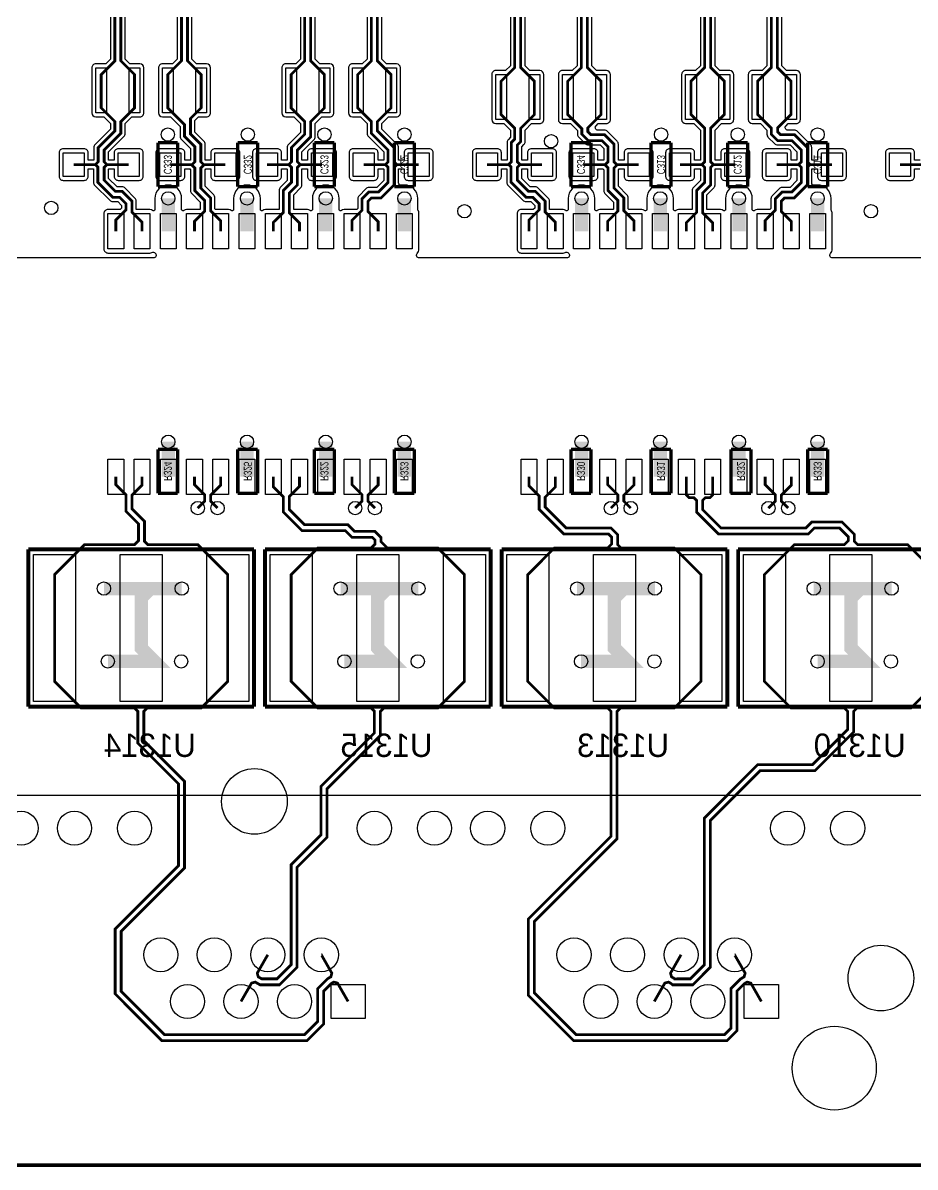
# Model space of a CAD drawing. Extents: x 208 to 378, y -7 to 113.
# Drawn here: x 250.25 to 284.26, y -6.95 to 36.64 of the extents above; entities that cross this region are included whole.
import ezdxf
from ezdxf.enums import TextEntityAlignment as Align

# ---------------------------------------------------------------- set-up
doc = ezdxf.new("R2010")
doc.units = 0
for name, color, linetype in [('BG_OUTLINE', 5, 'CONTINUOUS'), ('BG_SILKSCREEN_BOTTOM', 4, 'CONTINUOUS'), ('ET_TOP', 80, 'CONTINUOUS'), ('PG_SILKSCREEN_BOTTOM', 142, 'CONTINUOUS'), ('PIN_TOP', 141, 'CONTINUOUS'), ('RD_ASSEMBLY_BOTTOM', 212, 'CONTINUOUS'), ('RD_SILKSCREEN_BOTTOM', 33, 'CONTINUOUS'), ('VC_TOP', 43, 'CONTINUOUS')]:
    doc.layers.add(name, color=color, linetype=linetype)

msp = doc.modelspace()

# ---------------------------------------------------------------- linework, layer by layer
at = {"layer": 'BG_OUTLINE', "const_width": 0.127}
msp.add_lwpolyline([(208.150206, -6.882892), (378.144278, -6.882892)], dxfattribs=at)
at = {"layer": 'BG_SILKSCREEN_BOTTOM'}
msp.add_lwpolyline([(219.304616, -6.839966), (219.304616, 7.222236), (306.45989, 7.222236), (306.45989, -6.839966)], close=True, dxfattribs=at)
at = {"layer": 'ET_TOP'}
for points, const_width in [([(253.238, 40.859964), (253.238, 40.259), (253.7587, 39.7383), (253.7587, 35.1917), (253.238, 34.671), (253.238, 34.070036)], 0.10414), ([(254.508, 40.859964), (254.508, 40.259), (253.9873, 39.7383), (253.9873, 35.1917), (254.508, 34.671), (254.508, 34.070036)], 0.10414), ([(255.778, 40.859964), (255.778, 40.259), (256.2987, 39.7383), (256.2987, 35.1917), (255.778, 34.671), (255.778, 34.070036)], 0.10414), ([(257.048, 40.859964), (257.048, 40.259), (256.5273, 39.7383), (256.5273, 35.1917), (257.048, 34.671), (257.048, 34.070036)], 0.10414), ([(260.477, 40.859964), (260.477, 40.259), (260.9977, 39.7383), (260.9977, 35.1917), (260.477, 34.671), (260.477, 34.070036)], 0.10414), ([(261.747, 40.859964), (261.747, 40.259), (261.2263, 39.7383), (261.2263, 35.1917), (261.747, 34.671), (261.747, 34.070036)], 0.10414), ([(263.017, 40.859964), (263.017, 40.259), (263.5377, 39.7383), (263.5377, 35.1917), (263.017, 34.671), (263.017, 34.070036)], 0.10414), ([(264.287, 40.859964), (264.287, 40.259), (263.7663, 39.7383), (263.7663, 35.1917), (264.287, 34.671), (264.287, 34.070036)], 0.10414), ([(268.478, 40.605964), (268.478, 40.005), (268.9987, 39.4843), (268.9987, 34.9377), (268.478, 34.417), (268.478, 33.816036)], 0.10414), ([(269.748, 40.605964), (269.748, 40.005), (269.2273, 39.4843), (269.2273, 34.9377), (269.748, 34.417), (269.748, 33.816036)], 0.10414), ([(271.018, 40.605964), (271.018, 40.005), (271.5387, 39.4843), (271.5387, 34.9377), (271.018, 34.417), (271.018, 33.816036)], 0.10414), ([(272.288, 40.605964), (272.288, 40.005), (271.7673, 39.4843), (271.7673, 34.9377), (272.288, 34.417), (272.288, 33.816036)], 0.10414), ([(275.717, 40.605964), (275.717, 40.005), (276.2377, 39.4843), (276.2377, 34.9377), (275.717, 34.417), (275.717, 33.816036)], 0.10414), ([(276.987, 40.605964), (276.987, 40.005), (276.4663, 39.4843), (276.4663, 34.9377), (276.987, 34.417), (276.987, 33.816036)], 0.10414), ([(278.257, 40.605964), (278.257, 40.005), (278.7777, 39.4843), (278.7777, 34.9377), (278.257, 34.417), (278.257, 33.816036)], 0.10414), ([(279.527, 40.605964), (279.527, 40.005), (279.0063, 39.4843), (279.0063, 34.9377), (279.527, 34.417), (279.527, 33.816036)], 0.10414), ([(253.238, 34.070036), (253.238, 33.401), (253.7587, 32.8803), (253.7587, 32.5247), (253.1237, 31.8897), (253.1237, 31.34614), (253.01956, 31.242)], 0.10414), ([(254.508, 34.070036), (254.508, 33.401), (253.9873, 32.8803), (253.9873, 32.429958), (253.3523, 31.794958), (253.3523, 31.34614), (253.45644, 31.242)], 0.10414), ([(256.6797, 31.242), (256.70256, 31.242), (256.8067, 31.34614), (256.8067, 31.921958), (256.413, 32.315658), (256.413, 32.766), (255.778, 33.401), (255.778, 34.070036)], 0.10414), ([(257.048, 34.070036), (257.048, 33.401), (256.6416, 32.9946), (256.6416, 32.4104), (257.0353, 32.0167), (257.0353, 31.34614), (257.13944, 31.242)], 0.10414), ([(260.38556, 31.242), (260.4897, 31.34614), (260.4897, 31.8897), (260.9977, 32.3977), (260.9977, 32.8803), (260.477, 33.401), (260.477, 34.070036)], 0.10414), ([(260.82244, 31.242), (260.7183, 31.34614), (260.7183, 31.794958), (261.2263, 32.302958), (261.2263, 32.8803), (261.747, 33.401), (261.747, 34.070036)], 0.10414), ([(263.017, 34.070036), (263.017, 33.401), (263.5377, 32.8803), (263.5377, 32.429958), (264.1727, 31.794958), (264.1727, 31.34614), (264.06856, 31.242)], 0.10414), ([(264.50544, 31.242), (264.4013, 31.34614), (264.4013, 31.8897), (263.7663, 32.5247), (263.7663, 32.8803), (264.287, 33.401), (264.287, 34.070036)], 0.10414), ([(268.478, 33.816036), (268.478, 33.147), (268.9987, 32.6263), (268.9987, 32.213042), (268.8717, 32.086042), (268.8717, 31.34614), (268.76756, 31.242)], 0.10414), ([(269.748, 33.816036), (269.748, 33.147), (269.2273, 32.6263), (269.2273, 32.1183), (269.1003, 31.9913), (269.1003, 31.34614), (269.20444, 31.242)], 0.10414), ([(271.018, 33.816036), (271.018, 33.147), (271.55521, 32.60979), (271.55521, 32.400748), (271.799558, 32.1564), (272.320258, 32.1564), (272.5547, 31.921958), (272.5547, 31.34614), (272.45056, 31.242), (272.4277, 31.242)], 0.10414), ([(272.288, 33.816036), (272.288, 33.147), (271.78381, 32.64281), (271.78381, 32.49549), (271.8943, 32.385), (272.415, 32.385), (272.7833, 32.0167), (272.7833, 31.34614), (272.88744, 31.242)], 0.10414), ([(275.717, 33.816036), (275.717, 33.147), (276.2377, 32.6263), (276.2377, 31.34614), (276.13356, 31.242)], 0.10414), ([(276.987, 33.816036), (276.987, 33.147), (276.4663, 32.6263), (276.4663, 31.34614), (276.57044, 31.242)], 0.10414), ([(278.257, 33.816036), (278.257, 33.147), (278.7777, 32.6263), (278.7777, 32.394398), (279.015698, 32.1564), (279.559258, 32.1564), (279.9207, 31.794958), (279.9207, 31.34614), (279.81656, 31.242)], 0.10414), ([(279.527, 33.816036), (279.527, 33.147), (279.01646, 32.63646), (279.01646, 32.48914), (279.1206, 32.385), (279.654, 32.385), (280.1493, 31.8897), (280.1493, 31.34614), (280.25344, 31.242)], 0.10414), ([(253.01956, 31.242), (252.187964, 31.242)], 0.10414), ([(253.01956, 31.242), (253.111, 31.15056), (253.111, 30.566868), (253.680468, 29.9974), (253.937516, 29.9974), (254.180594, 29.754068), (254.180594, 29.517594), (253.795022, 29.132022), (253.795022, 28.702)], 0.10414), ([(253.45644, 31.242), (253.3523, 31.13786), (253.3523, 30.64891), (253.77521, 30.226), (254.032258, 30.226), (254.409194, 29.84881), (254.409194, 29.435806), (254.79502, 29.04998), (254.79502, 28.702)], 0.10414), ([(254.288036, 31.242), (253.45644, 31.242)], 0.10414), ([(255.870964, 31.242), (256.6797, 31.242)], 0.10414), ([(256.6797, 31.242), (256.8067, 31.115), (256.8067, 30.2514), (257.180588, 29.877258), (257.180588, 29.469588), (256.795016, 29.084016), (256.795016, 28.702)], 0.10414), ([(257.795014, 28.702), (257.795014, 29.097986), (257.409188, 29.483812), (257.409188, 29.972), (257.0353, 30.345888), (257.0353, 31.115), (257.13944, 31.21914), (257.13944, 31.242)], 0.10414), ([(257.13944, 31.242), (257.971036, 31.242)], 0.10414), ([(259.553964, 31.242), (260.38556, 31.242)], 0.10414), ([(259.79501, 28.702), (259.79501, 29.03601), (260.180836, 29.421582), (260.180836, 30.252924), (260.4897, 30.562042), (260.4897, 31.13786), (260.38556, 31.242)], 0.10414), ([(260.795008, 28.702), (260.795008, 29.018992), (260.409436, 29.404818), (260.409436, 30.158436), (260.7183, 30.4673), (260.7183, 31.13786), (260.82244, 31.242)], 0.10414), ([(260.82244, 31.242), (261.654036, 31.242)], 0.10414), ([(264.06856, 31.242), (264.1727, 31.13786), (264.1727, 30.562042), (263.811258, 30.2006), (263.441688, 30.2006), (263.180576, 29.939742), (263.180576, 29.50083), (262.795004, 29.115004), (262.795004, 28.702)], 0.10414), ([(263.236964, 31.242), (264.06856, 31.242)], 0.10414), ([(263.795002, 28.702), (263.795002, 29.066998), (263.409176, 29.45257), (263.409176, 29.845), (263.536176, 29.972), (263.906, 29.972), (264.4013, 30.4673), (264.4013, 31.13786), (264.50544, 31.242)], 0.10414), ([(265.337036, 31.242), (264.50544, 31.242)], 0.10414), ([(268.76756, 31.242), (267.935964, 31.242)], 0.10414), ([(268.76756, 31.242), (268.859, 31.15056), (268.859, 30.566868), (269.428468, 29.9974), (269.685516, 29.9974), (269.928594, 29.754068), (269.928594, 29.517594), (269.543022, 29.132022), (269.543022, 28.702)], 0.10414), ([(269.20444, 31.242), (269.1003, 31.13786), (269.1003, 30.64891), (269.52321, 30.226), (269.780258, 30.226), (270.157194, 29.84881), (270.157194, 29.435806), (270.54302, 29.04998), (270.54302, 28.702)], 0.10414), ([(270.036036, 31.242), (269.20444, 31.242)], 0.10414), ([(271.618964, 31.242), (272.4277, 31.242)], 0.10414), ([(272.4277, 31.242), (272.5547, 31.115), (272.5547, 30.2514), (272.928588, 29.877258), (272.928588, 29.469588), (272.543016, 29.084016), (272.543016, 28.702)], 0.10414), ([(273.543014, 28.702), (273.543014, 29.097986), (273.157188, 29.483812), (273.157188, 29.972), (272.7833, 30.345888), (272.7833, 31.115), (272.88744, 31.21914), (272.88744, 31.242)], 0.10414), ([(272.88744, 31.242), (273.719036, 31.242)], 0.10414), ([(275.301964, 31.242), (276.13356, 31.242)], 0.10414), ([(275.54301, 28.702), (275.54301, 29.03601), (275.928836, 29.421582), (275.928836, 30.252924), (276.2377, 30.562042), (276.2377, 31.13786), (276.13356, 31.242)], 0.10414), ([(276.543008, 28.702), (276.543008, 29.018992), (276.157436, 29.404818), (276.157436, 30.158436), (276.4663, 30.4673), (276.4663, 31.13786), (276.57044, 31.242)], 0.10414), ([(276.57044, 31.242), (277.402036, 31.242)], 0.10414), ([(279.81656, 31.242), (279.9207, 31.13786), (279.9207, 30.562042), (279.559258, 30.2006), (279.189688, 30.2006), (278.928576, 29.939742), (278.928576, 29.50083), (278.543004, 29.115004), (278.543004, 28.702)], 0.10414), ([(278.984964, 31.242), (279.81656, 31.242)], 0.10414), ([(279.543002, 28.702), (279.543002, 29.066998), (279.157176, 29.45257), (279.157176, 29.845), (279.284176, 29.972), (279.654, 29.972), (280.1493, 30.4673), (280.1493, 31.13786), (280.25344, 31.242)], 0.10414), ([(281.085036, 31.242), (280.25344, 31.242)], 0.10414), ([(284.51556, 31.242), (283.683964, 31.242)], 0.10414), ([(255.795018, 28.702), (255.795018, 29.954982)], 0.508), ([(258.795012, 28.702), (258.795012, 29.954982)], 0.508), ([(261.795006, 28.702), (261.795006, 29.954982)], 0.508), ([(264.795, 28.702), (264.795, 29.954982)], 0.508), ([(271.543018, 28.702), (271.543018, 29.954982)], 0.508), ([(274.543012, 28.702), (274.543012, 29.954982)], 0.508), ([(277.543006, 28.702), (277.543006, 29.954982)], 0.508), ([(280.543, 28.702), (280.543, 29.954982)], 0.508), ([(255.795018, 19.352006), (255.795018, 20.683982)], 0.508), ([(258.795012, 19.352006), (258.795012, 20.683982)], 0.508), ([(261.795006, 19.352006), (261.795006, 20.683982)], 0.508), ([(264.795, 19.352006), (264.795, 20.683982)], 0.508), ([(271.543018, 19.352006), (271.543018, 20.683982)], 0.508), ([(274.543012, 19.352006), (274.543012, 20.683982)], 0.508), ([(277.543006, 19.352006), (277.543006, 20.683982)], 0.508), ([(280.543, 19.352006), (280.543, 20.683982)], 0.508), ([(253.795022, 19.352006), (253.795022, 19.048984), (254.180594, 18.663412), (254.180594, 18.038064), (254.6604, 17.558258), (254.6604, 16.9164), (254.508, 16.764), (252.603, 16.764), (251.462032, 15.623032), (251.462032, 13.589)], 0.10414), ([(254.79502, 19.352006), (254.79502, 19.035014), (254.409194, 18.649188), (254.409194, 18.132806), (254.889, 17.653), (254.889, 16.891), (255.016, 16.764), (256.921, 16.764), (258.061968, 15.623032), (258.061968, 13.589)], 0.10414), ([(256.917698, 18.157698), (257.180588, 18.420588), (257.180588, 18.663412), (256.795016, 19.048984), (256.795016, 19.352006)], 0.10414), ([(257.672078, 18.157698), (257.409188, 18.420588), (257.409188, 18.649188), (257.795014, 19.035014), (257.795014, 19.352006)], 0.10414), ([(260.479032, 13.589), (260.479032, 15.623032), (261.493, 16.637), (263.525, 16.637), (263.6774, 16.7894), (263.6774, 16.93926), (263.57326, 17.0434), (262.795258, 17.0434), (262.541258, 17.2974), (260.890258, 17.2974), (260.180836, 18.007076), (260.180836, 18.584164), (259.79501, 18.96999), (259.79501, 19.352006)], 0.10414), ([(267.078968, 13.589), (267.078968, 15.623032), (266.065, 16.637), (264.143998, 16.637), (263.906, 16.874998), (263.906, 17.034002), (263.668002, 17.272), (262.89, 17.272), (262.636, 17.526), (260.985, 17.526), (260.409436, 18.101564), (260.409436, 18.601436), (260.795008, 18.987008), (260.795008, 19.352006)], 0.10414), ([(262.91794, 18.157698), (263.180576, 18.420588), (263.180576, 18.663412), (262.795004, 19.048984), (262.795004, 19.352006)], 0.10414), ([(263.67232, 18.157698), (263.409176, 18.420588), (263.409176, 18.649188), (263.795002, 19.035014), (263.795002, 19.352006)], 0.10414), ([(269.496032, 13.589), (269.496032, 15.623032), (270.51, 16.637), (272.542, 16.637), (272.6944, 16.7894), (272.6944, 17.050258), (272.574258, 17.1704), (270.8656, 17.1704), (269.928594, 18.107406), (269.928594, 18.615406), (269.543022, 19.000978), (269.543022, 19.352006)], 0.10414), ([(276.095968, 13.589), (276.095968, 15.623032), (275.082, 16.637), (273.05, 16.637), (272.923, 16.764), (272.923, 17.145), (272.669, 17.399), (270.960342, 17.399), (270.157194, 18.201894), (270.157194, 18.570194), (270.54302, 18.95602), (270.54302, 19.352006)], 0.10414), ([(272.665698, 18.157698), (272.928588, 18.420588), (272.928588, 18.663412), (272.543016, 19.048984), (272.543016, 19.352006)], 0.10414), ([(273.420078, 18.157698), (273.157188, 18.420588), (273.157188, 18.649188), (273.543014, 19.035014), (273.543014, 19.352006)], 0.10414), ([(275.54301, 19.352006), (275.54301, 18.655284), (275.64715, 18.551144), (275.824696, 18.551144), (275.928836, 18.447004), (275.928836, 18.007076), (276.765258, 17.1704), (280.1874, 17.1704), (280.416, 17.399), (281.37612, 17.399), (281.7114, 17.06372), (281.7114, 16.9164), (281.559, 16.764), (279.654, 16.764), (278.513032, 15.623032), (278.513032, 13.589)], 0.10414), ([(276.543008, 19.352006), (276.543008, 18.655284), (276.438868, 18.551144), (276.261576, 18.551144), (276.157436, 18.447004), (276.157436, 18.101564), (276.86, 17.399), (280.092658, 17.399), (280.321258, 17.6276), (281.470862, 17.6276), (281.94, 17.158462), (281.94, 16.891), (282.067, 16.764), (283.972, 16.764), (285.112968, 15.623032), (285.112968, 13.589)], 0.10414), ([(278.66594, 18.157698), (278.928576, 18.420588), (278.928576, 18.663412), (278.543004, 19.048984), (278.543004, 19.352006)], 0.10414), ([(279.42032, 18.157698), (279.157176, 18.420588), (279.157176, 18.649188), (279.543002, 19.035014), (279.543002, 19.352006)], 0.10414), ([(255.121156, 15.091156), (253.343156, 15.091156)], 0.508), ([(255.121156, 15.091156), (254.762, 14.732), (254.762, 13.589)], 0.508), ([(256.307844, 15.091156), (255.121156, 15.091156)], 0.508), ([(264.138156, 15.091156), (262.360156, 15.091156)], 0.508), ([(264.138156, 15.091156), (263.779, 14.732), (263.779, 13.589)], 0.508), ([(265.324844, 15.091156), (264.138156, 15.091156)], 0.508), ([(273.155156, 15.091156), (271.377156, 15.091156)], 0.508), ([(273.155156, 15.091156), (272.796, 14.732), (272.796, 13.589)], 0.508), ([(274.341844, 15.091156), (273.155156, 15.091156)], 0.508), ([(282.172156, 15.091156), (280.394156, 15.091156)], 0.508), ([(282.172156, 15.091156), (281.813, 14.732), (281.813, 13.589)], 0.508), ([(283.358844, 15.091156), (282.172156, 15.091156)], 0.508), ([(262.646922, -0.637286), (262.245602, 0.063246), (262.103362, 0.101854), (262.002016, 0.043688), (261.7216, -0.236728), (261.7216, -1.491742), (261.079742, -2.1336), (255.556258, -2.1336), (253.7714, -0.348742), (253.7714, 2.126742), (256.1844, 4.539742), (256.1844, 7.652258), (254.635, 9.201658), (254.635, 10.414), (254.508, 10.541), (252.476, 10.541), (251.462032, 11.554968), (251.462032, 13.589)], 0.10414), ([(254.762, 13.589), (254.762, 12.827), (255.27, 12.319), (253.492, 12.319)], 0.508), ([(261.626858, 1.142746), (261.627112, 1.142746), (262.028432, 0.442214), (261.989824, 0.300228), (261.862062, 0.227076), (261.493, -0.141986), (261.493, -1.397), (260.985, -1.905), (255.651, -1.905), (254, -0.254), (254, 2.032), (256.413, 4.445), (256.413, 7.747), (254.8636, 9.2964), (254.8636, 10.414), (254.9906, 10.541), (257.048, 10.541), (258.061968, 11.554968), (258.061968, 13.589)], 0.10414), ([(258.56692, -0.637286), (258.968494, 0.063246), (259.11048, 0.101854), (259.291074, -0.001778), (260.036564, -0.001778), (260.7056, 0.667258), (260.7056, 4.477258), (261.8486, 5.620258), (261.8486, 7.4676), (263.8806, 9.4996), (263.8806, 10.414), (264.0076, 10.541), (266.065, 10.541), (267.078968, 11.554968), (267.078968, 13.589)], 0.10414), ([(259.586984, 1.142746), (259.185664, 0.442214), (259.224272, 0.300228), (259.352034, 0.226822), (259.941822, 0.226822), (260.477, 0.762), (260.477, 4.572), (261.62, 5.715), (261.62, 7.562342), (263.652, 9.594342), (263.652, 10.414), (263.525, 10.541), (261.493, 10.541), (260.479032, 11.554968), (260.479032, 13.589)], 0.10414), ([(263.779, 13.589), (263.779, 12.827), (264.287, 12.319), (262.509, 12.319)], 0.508), ([(278.396954, -0.637286), (277.995634, 0.063246), (277.853394, 0.101854), (277.752048, 0.043688), (277.4696, -0.23876), (277.4696, -1.745742), (277.081742, -2.1336), (271.2466, -2.1336), (269.5194, -0.4064), (269.5194, 2.507742), (272.669, 5.657342), (272.669, 10.414), (272.542, 10.541), (270.51, 10.541), (269.496032, 11.554968), (269.496032, 13.589)], 0.10414), ([(277.37689, 1.142746), (277.377144, 1.142746), (277.778464, 0.442214), (277.739856, 0.300228), (277.612094, 0.226822), (277.241, -0.144018), (277.241, -1.651), (276.987, -1.905), (271.341342, -1.905), (269.748, -0.311658), (269.748, 2.413), (272.8976, 5.5626), (272.8976, 10.414), (273.0246, 10.541), (275.082, 10.541), (276.095968, 11.554968), (276.095968, 13.589)], 0.10414), ([(272.796, 13.589), (272.796, 12.827), (273.304, 12.319), (271.526, 12.319)], 0.508), ([(285.112968, 13.589), (285.112968, 11.554968), (284.099, 10.541), (282.0416, 10.541), (281.9146, 10.414), (281.9146, 9.6266), (280.4414, 8.1534), (278.351742, 8.1534), (276.4536, 6.255258), (276.4536, 0.667258), (275.784564, -0.001778), (275.007324, -0.001778), (274.961858, 0.043688), (274.860512, 0.101854), (274.718526, 0.063246), (274.316952, -0.637286)], 0.10414), ([(278.513032, 13.589), (278.513032, 11.554968), (279.527, 10.541), (281.559, 10.541), (281.686, 10.414), (281.686, 9.721342), (280.346658, 8.382), (278.257, 8.382), (276.225, 6.35), (276.225, 0.762), (275.689822, 0.226822), (275.102066, 0.226822), (275.102066, 0.227076), (274.974304, 0.300228), (274.935696, 0.442214), (275.337016, 1.142746)], 0.10414), ([(281.813, 13.589), (281.813, 12.827), (282.321, 12.319), (280.543, 12.319)], 0.508)]:
    msp.add_lwpolyline(points, dxfattribs=dict(at, const_width=const_width))
for points in [[(253.593092, 39.66972), (253.593092, 35.26028), (253.41072, 35.077908), (253.033022, 35.077908, 0.414701), (252.880368, 34.925), (252.880368, 33.215072, 0.413727), (253.033022, 33.062164), (253.342648, 33.062164), (253.593092, 32.81172), (253.593092, 32.59328), (253.006606, 32.006794, 0.198958), (252.958092, 31.8897), (252.958092, 31.41472), (252.95098, 31.407608), (252.740668, 31.407608), (252.740668, 31.692088, 0.414214), (252.588014, 31.844742), (251.787914, 31.844742, 0.414214), (251.63526, 31.692088), (251.63526, 30.791912, 0.414214), (251.787914, 30.639258), (252.588014, 30.639258, 0.414214), (252.740668, 30.791912), (252.740668, 31.076392), (252.945392, 31.076392), (252.945392, 30.566868, 0.198958), (252.993906, 30.449774), (253.563374, 29.880306, 0.198958), (253.680468, 29.831792), (253.868936, 29.831792), (254.01524, 29.685488), (254.01524, 29.586174), (253.958852, 29.53004), (253.495048, 29.53004, 0.414214), (253.34214, 29.377132), (253.34214, 28.026868, 0.414214), (253.495048, 27.87396), (255.094994, 27.87396, 0.126331), (255.168654, 27.89301, -0.363758), (255.29667, 27.86761, 0.015219), (255.30683, 27.855926, -0.650901), (255.231646, 27.686), (249.610372, 27.686, -0.650901)], [(256.133092, 39.66972), (256.133092, 35.26028), (255.95072, 35.077908), (255.573022, 35.077908, 0.414701), (255.420368, 34.925), (255.420368, 33.215072, 0.413727), (255.573022, 33.062164), (255.882648, 33.062164), (256.247392, 32.69742), (256.247392, 32.315658, 0.198958), (256.295906, 32.198564), (256.641092, 31.853378), (256.641092, 31.41472), (256.63398, 31.407608), (256.423668, 31.407608), (256.423668, 31.692088, 0.414214), (256.271014, 31.844742), (255.470914, 31.844742, 0.414214), (255.31826, 31.692088), (255.31826, 30.791912, 0.414214), (255.470914, 30.639258), (256.271014, 30.639258, 0.414214), (256.423668, 30.791912), (256.423668, 31.076392), (256.61112, 31.076392), (256.641092, 31.04642), (256.641092, 30.2514, 0.198958), (256.689606, 30.134306), (257.01498, 29.808678), (257.01498, 29.538168), (257.006852, 29.53004), (256.495042, 29.53004, 0.183829), (256.393442, 29.491178, -0.477068), (256.315464, 29.503878, 0.008391), (256.311146, 29.511244), (256.303272, 29.52369), (256.303272, 29.954982, 1), (255.286764, 29.954982), (255.286764, 29.52369), (255.27889, 29.511244, 0.008391), (255.274572, 29.503878, -0.477068), (255.196594, 29.491178, 0.183829), (255.094994, 29.53004), (254.574548, 29.53004), (254.574548, 29.84881, 0.198913), (254.526288, 29.965904), (254.149352, 30.343094, 0.198958), (254.032258, 30.391608), (253.84379, 30.391608), (253.517908, 30.71749), (253.517908, 31.06928), (253.52502, 31.076392), (253.735332, 31.076392), (253.735332, 30.791912, 0.414214), (253.887986, 30.639258), (254.688086, 30.639258, 0.414214), (254.84074, 30.791912), (254.84074, 31.692088, 0.414214), (254.688086, 31.844742), (253.887986, 31.844742, 0.414214), (253.735332, 31.692088), (253.735332, 31.407608), (253.52502, 31.407608), (253.517908, 31.41472), (253.517908, 31.726378), (254.104394, 32.312864, 0.198958), (254.152908, 32.429958), (254.152908, 32.81172), (254.403352, 33.062164), (254.712978, 33.062164, 0.414701), (254.865632, 33.215072), (254.865632, 34.925, 0.413727), (254.712978, 35.077908), (254.33528, 35.077908), (254.152908, 35.26028), (254.152908, 39.66972)], [(260.832092, 39.66972), (260.832092, 35.26028), (260.64972, 35.077908), (260.272022, 35.077908, 0.414701), (260.119368, 34.925), (260.119368, 33.215072, 0.413727), (260.272022, 33.062164), (260.581648, 33.062164), (260.832092, 32.81172), (260.832092, 32.46628), (260.372606, 32.006794, 0.198958), (260.324092, 31.8897), (260.324092, 31.41472), (260.31698, 31.407608), (260.106668, 31.407608), (260.106668, 31.692088, 0.414214), (259.954014, 31.844742), (259.153914, 31.844742, 0.414214), (259.00126, 31.692088), (259.00126, 30.791912, 0.414214), (259.153914, 30.639258), (259.954014, 30.639258, 0.414214), (260.106668, 30.791912), (260.106668, 31.076392), (260.31698, 31.076392), (260.324092, 31.06928), (260.324092, 30.630622), (260.063742, 30.369764, 0.198631), (260.015228, 30.252924), (260.015228, 29.53004), (259.495036, 29.53004, 0.183829), (259.393436, 29.491178, -0.477068), (259.315458, 29.503878, 0.008391), (259.31114, 29.511244), (259.30352, 29.52369), (259.30352, 29.954982, 1), (258.286504, 29.954982), (258.286504, 29.52369), (258.278884, 29.511244, 0.008391), (258.274566, 29.503878, -0.477068), (258.196588, 29.491178, 0.183829), (258.094988, 29.53004), (257.597148, 29.53004), (257.574796, 29.552392), (257.574796, 29.972, 0.198958), (257.526282, 30.089094), (257.200908, 30.414468), (257.200908, 31.04642), (257.23088, 31.076392), (257.418332, 31.076392), (257.418332, 30.791912, 0.414214), (257.570986, 30.639258), (258.371086, 30.639258, 0.414214), (258.52374, 30.791912), (258.52374, 31.692088, 0.414214), (258.371086, 31.844742), (257.570986, 31.844742, 0.414214), (257.418332, 31.692088), (257.418332, 31.407608), (257.20802, 31.407608), (257.200908, 31.41472), (257.200908, 32.0167, 0.198958), (257.152394, 32.133794), (256.807208, 32.47898), (256.807208, 32.92602), (256.943352, 33.062164), (257.252978, 33.062164, 0.414701), (257.405632, 33.215072), (257.405632, 34.925, 0.413727), (257.252978, 35.077908), (256.87528, 35.077908), (256.692908, 35.26028), (256.692908, 39.66972)], [(263.372092, 39.66972), (263.372092, 35.26028), (263.18972, 35.077908), (262.812022, 35.077908, 0.414701), (262.659368, 34.925), (262.659368, 33.215072, 0.413727), (262.812022, 33.062164), (263.121648, 33.062164), (263.372092, 32.81172), (263.372092, 32.429958, 0.198958), (263.420606, 32.312864), (264.007092, 31.726378), (264.007092, 31.41472), (263.99998, 31.407608), (263.789668, 31.407608), (263.789668, 31.692088, 0.414214), (263.637014, 31.844742), (262.836914, 31.844742, 0.414214), (262.68426, 31.692088), (262.68426, 30.791912, 0.414214), (262.836914, 30.639258), (263.637014, 30.639258, 0.414214), (263.789668, 30.791912), (263.789668, 31.076392), (263.99998, 31.076392), (264.007092, 31.06928), (264.007092, 30.630622), (263.742678, 30.366208), (263.441688, 30.366208, 0.198631), (263.324848, 30.317694), (263.063736, 30.056836, 0.199195), (263.014968, 29.939742), (263.014968, 29.56941), (262.975598, 29.53004), (262.49503, 29.53004, 0.183829), (262.39343, 29.491178, -0.477068), (262.315452, 29.503878, 0.008391), (262.311134, 29.511244), (262.30326, 29.52369), (262.30326, 29.954982, 1), (261.286752, 29.954982), (261.286752, 29.52369), (261.278878, 29.511244, 0.008391), (261.27456, 29.503878, -0.477068), (261.196582, 29.491178, 0.183829), (261.094982, 29.53004), (260.575044, 29.53004), (260.575044, 30.089856), (260.835394, 30.350206, 0.198958), (260.883908, 30.4673), (260.883908, 31.06928), (260.89102, 31.076392), (261.101332, 31.076392), (261.101332, 30.791912, 0.414214), (261.253986, 30.639258), (262.054086, 30.639258, 0.414214), (262.20674, 30.791912), (262.20674, 31.692088, 0.414214), (262.054086, 31.844742), (261.253986, 31.844742, 0.414214), (261.101332, 31.692088), (261.101332, 31.407608), (260.89102, 31.407608), (260.883908, 31.41472), (260.883908, 31.726378), (261.343394, 32.185864, 0.198958), (261.391908, 32.302958), (261.391908, 32.81172), (261.642352, 33.062164), (261.951978, 33.062164, 0.414701), (262.104632, 33.215072), (262.104632, 34.925, 0.413727), (261.951978, 35.077908), (261.57428, 35.077908), (261.391908, 35.26028), (261.391908, 39.66972)], [(268.833092, 39.41572), (268.833092, 35.00628), (268.65072, 34.823908), (268.273022, 34.823908, 0.414701), (268.120368, 34.671), (268.120368, 32.961072, 0.413727), (268.273022, 32.808164), (268.582648, 32.808164), (268.833092, 32.55772), (268.833092, 32.281622), (268.754606, 32.203136, 0.198958), (268.706092, 32.086042), (268.706092, 31.41472), (268.69898, 31.407608), (268.488668, 31.407608), (268.488668, 31.692088, 0.414214), (268.336014, 31.844742), (267.535914, 31.844742, 0.414214), (267.38326, 31.692088), (267.38326, 30.791912, 0.414214), (267.535914, 30.639258), (268.336014, 30.639258, 0.414214), (268.488668, 30.791912), (268.488668, 31.076392), (268.693392, 31.076392), (268.693392, 30.566868, 0.198958), (268.741906, 30.449774), (269.311374, 29.880306, 0.198958), (269.428468, 29.831792), (269.616936, 29.831792), (269.76324, 29.685488), (269.76324, 29.586174), (269.706852, 29.53004), (269.243048, 29.53004, 0.414214), (269.09014, 29.377132), (269.09014, 28.026868, 0.414214), (269.243048, 27.87396), (270.842994, 27.87396, 0.126331), (270.916654, 27.89301, -0.363758), (271.04467, 27.86761, 0.015219), (271.05483, 27.855926, -0.650901), (270.979646, 27.686), (265.358372, 27.686, -0.650901), (265.283188, 27.855926, 0.186397), (265.349228, 28.026868), (265.349228, 29.377132, 0.139703), (265.311128, 29.511244), (265.303508, 29.52369), (265.303508, 29.954982, 0.41436), (264.795, 30.463236, 0.052385), (264.689336, 30.452314, -0.476178), (264.566908, 30.551628), (264.566908, 31.06928), (264.57402, 31.076392), (264.784332, 31.076392), (264.784332, 30.791912, 0.414214), (264.936986, 30.639258), (265.737086, 30.639258, 0.414214), (265.88974, 30.791912), (265.88974, 31.692088, 0.414214), (265.737086, 31.844742), (264.936986, 31.844742, 0.414214), (264.784332, 31.692088), (264.784332, 31.407608), (264.57402, 31.407608), (264.566908, 31.41472), (264.566908, 31.8897, 0.198958), (264.518394, 32.006794), (263.931908, 32.59328), (263.931908, 32.81172), (264.182352, 33.062164), (264.491978, 33.062164, 0.414701), (264.644632, 33.215072), (264.644632, 34.925, 0.413727), (264.491978, 35.077908), (264.11428, 35.077908), (263.931908, 35.26028), (263.931908, 39.66972)], [(271.373092, 39.41572), (271.373092, 35.00628), (271.19072, 34.823908), (270.813022, 34.823908, 0.414701), (270.660368, 34.671), (270.660368, 32.961072, 0.413727), (270.813022, 32.808164), (271.122648, 32.808164), (271.389856, 32.54121), (271.389856, 32.400748, 0.198913), (271.438116, 32.283654), (271.682464, 32.039306, 0.198958), (271.799558, 31.990792), (272.251678, 31.990792), (272.389092, 31.853378), (272.389092, 31.41472), (272.38198, 31.407608), (272.171668, 31.407608), (272.171668, 31.692088, 0.414214), (272.019014, 31.844742), (271.218914, 31.844742, 0.414214), (271.06626, 31.692088), (271.06626, 30.791912, 0.414214), (271.218914, 30.639258), (272.019014, 30.639258, 0.414214), (272.171668, 30.791912), (272.171668, 31.076392), (272.35912, 31.076392), (272.389092, 31.04642), (272.389092, 30.2514, 0.198958), (272.437606, 30.134306), (272.76298, 29.808678), (272.76298, 29.538168), (272.754852, 29.53004), (272.243042, 29.53004, 0.183829), (272.141442, 29.491178, -0.477068), (272.063464, 29.503878, 0.008391), (272.059146, 29.511244), (272.051272, 29.52369), (272.051272, 29.954982, 1), (271.034764, 29.954982), (271.034764, 29.52369), (271.02689, 29.511244, 0.008391), (271.022572, 29.503878, -0.477068), (270.944594, 29.491178, 0.183829), (270.842994, 29.53004), (270.322548, 29.53004), (270.322548, 29.84881, 0.198913), (270.274288, 29.965904), (269.897352, 30.343094, 0.198958), (269.780258, 30.391608), (269.59179, 30.391608), (269.265908, 30.71749), (269.265908, 31.06928), (269.27302, 31.076392), (269.483332, 31.076392), (269.483332, 30.791912, 0.414214), (269.635986, 30.639258), (270.436086, 30.639258, 0.414214), (270.58874, 30.791912), (270.58874, 31.692088, 0.414214), (270.436086, 31.844742), (269.635986, 31.844742, 0.414214), (269.483332, 31.692088), (269.483332, 31.407608), (269.27302, 31.407608), (269.265908, 31.41472), (269.265908, 31.92272), (269.344394, 32.001206, 0.198958), (269.392908, 32.1183), (269.392908, 32.55772), (269.643352, 32.808164), (269.952978, 32.808164, 0.414701), (270.105632, 32.961072), (270.105632, 34.671, 0.413727), (269.952978, 34.823908), (269.57528, 34.823908), (269.392908, 35.00628), (269.392908, 39.41572)], [(276.072092, 39.41572), (276.072092, 35.00628), (275.88972, 34.823908), (275.512022, 34.823908, 0.414701), (275.359368, 34.671), (275.359368, 32.961072, 0.413727), (275.512022, 32.808164), (275.821648, 32.808164), (276.072092, 32.55772), (276.072092, 31.41472), (276.06498, 31.407608), (275.854668, 31.407608), (275.854668, 31.692088, 0.414214), (275.702014, 31.844742), (274.901914, 31.844742, 0.414214), (274.74926, 31.692088), (274.74926, 30.791912, 0.414214), (274.901914, 30.639258), (275.702014, 30.639258, 0.414214), (275.854668, 30.791912), (275.854668, 31.076392), (276.06498, 31.076392), (276.072092, 31.06928), (276.072092, 30.630622), (275.811742, 30.369764, 0.198631), (275.763228, 30.252924), (275.763228, 29.53004), (275.243036, 29.53004, 0.183829), (275.141436, 29.491178, -0.477068), (275.063458, 29.503878, 0.008391), (275.05914, 29.511244), (275.05152, 29.52369), (275.05152, 29.954982, 1), (274.034504, 29.954982), (274.034504, 29.52369), (274.026884, 29.511244, 0.008391), (274.022566, 29.503878, -0.477068), (273.944588, 29.491178, 0.183829), (273.842988, 29.53004), (273.345148, 29.53004), (273.322796, 29.552392), (273.322796, 29.972, 0.198958), (273.274282, 30.089094), (272.948908, 30.414468), (272.948908, 31.04642), (272.97888, 31.076392), (273.166332, 31.076392), (273.166332, 30.791912, 0.414214), (273.318986, 30.639258), (274.119086, 30.639258, 0.414214), (274.27174, 30.791912), (274.27174, 31.692088, 0.414214), (274.119086, 31.844742), (273.318986, 31.844742, 0.414214), (273.166332, 31.692088), (273.166332, 31.407608), (272.95602, 31.407608), (272.948908, 31.41472), (272.948908, 32.0167, 0.198958), (272.900394, 32.133794), (272.532094, 32.502094, 0.198958), (272.415, 32.550608), (272.170652, 32.550608, -0.667101), (272.099024, 32.723836), (272.183352, 32.808164), (272.492978, 32.808164, 0.414701), (272.645632, 32.961072), (272.645632, 34.671, 0.413727), (272.492978, 34.823908), (272.11528, 34.823908), (271.932908, 35.00628), (271.932908, 39.41572)], [(278.612092, 39.41572), (278.612092, 35.00628), (278.42972, 34.823908), (278.052022, 34.823908, 0.414701), (277.899368, 34.671), (277.899368, 32.961072, 0.413727), (278.052022, 32.808164), (278.361648, 32.808164), (278.612092, 32.55772), (278.612092, 32.394398, 0.198958), (278.660606, 32.277304), (278.898604, 32.039306, 0.198958), (279.015698, 31.990792), (279.490678, 31.990792), (279.755092, 31.726378), (279.755092, 31.41472), (279.74798, 31.407608), (279.537668, 31.407608), (279.537668, 31.692088, 0.414214), (279.385014, 31.844742), (278.584914, 31.844742, 0.414214), (278.43226, 31.692088), (278.43226, 30.791912, 0.414214), (278.584914, 30.639258), (279.385014, 30.639258, 0.414214), (279.537668, 30.791912), (279.537668, 31.076392), (279.74798, 31.076392), (279.755092, 31.06928), (279.755092, 30.630622), (279.490678, 30.366208), (279.189688, 30.366208, 0.198631), (279.072848, 30.317694), (278.811736, 30.056836, 0.199195), (278.762968, 29.939742), (278.762968, 29.56941), (278.723598, 29.53004), (278.24303, 29.53004, 0.183829), (278.14143, 29.491178, -0.477068), (278.063452, 29.503878, 0.008391), (278.059134, 29.511244), (278.05126, 29.52369), (278.05126, 29.954982, 1), (277.034752, 29.954982), (277.034752, 29.52369), (277.026878, 29.511244, 0.008391), (277.02256, 29.503878, -0.477068), (276.944582, 29.491178, 0.183829), (276.842982, 29.53004), (276.323044, 29.53004), (276.323044, 30.089856), (276.583394, 30.350206, 0.198958), (276.631908, 30.4673), (276.631908, 31.06928), (276.63902, 31.076392), (276.849332, 31.076392), (276.849332, 30.791912, 0.414214), (277.001986, 30.639258), (277.802086, 30.639258, 0.414214), (277.95474, 30.791912), (277.95474, 31.692088, 0.414214), (277.802086, 31.844742), (277.001986, 31.844742, 0.414214), (276.849332, 31.692088), (276.849332, 31.407608), (276.63902, 31.407608), (276.631908, 31.41472), (276.631908, 32.55772), (276.882352, 32.808164), (277.191978, 32.808164, 0.414701), (277.344632, 32.961072), (277.344632, 34.671, 0.413727), (277.191978, 34.823908), (276.81428, 34.823908), (276.631908, 35.00628), (276.631908, 39.41572)], [(286.727646, 27.686), (281.106372, 27.686, -0.650901), (281.031188, 27.855926, 0.186397), (281.097228, 28.026868), (281.097228, 29.377132, 0.139703), (281.059128, 29.511244), (281.051508, 29.52369), (281.051508, 29.954982, 0.41436), (280.543, 30.463236, 0.052385), (280.437336, 30.452314, -0.476178), (280.314908, 30.551628), (280.314908, 31.06928), (280.32202, 31.076392), (280.532332, 31.076392), (280.532332, 30.791912, 0.414214), (280.684986, 30.639258), (281.485086, 30.639258, 0.414214), (281.63774, 30.791912), (281.63774, 31.692088, 0.414214), (281.485086, 31.844742), (280.684986, 31.844742, 0.414214), (280.532332, 31.692088), (280.532332, 31.407608), (280.32202, 31.407608), (280.314908, 31.41472), (280.314908, 31.8897, 0.198958), (280.266394, 32.006794), (279.771094, 32.502094, 0.198958), (279.654, 32.550608), (279.409652, 32.550608, -0.667101), (279.338024, 32.723836), (279.422352, 32.808164), (279.731978, 32.808164, 0.414701), (279.884632, 32.961072), (279.884632, 34.671, 0.413727), (279.731978, 34.823908), (279.35428, 34.823908), (279.171908, 35.00628), (279.171908, 39.41572)], [(284.44698, 31.407608), (284.236668, 31.407608), (284.236668, 31.692088, 0.414214), (284.084014, 31.844742), (283.283914, 31.844742, 0.414214), (283.13126, 31.692088), (283.13126, 30.791912, 0.414214), (283.283914, 30.639258), (284.084014, 30.639258, 0.414214), (284.236668, 30.791912), (284.236668, 31.076392), (284.441392, 31.076392)]]:
    msp.add_lwpolyline(points, format="xyb", dxfattribs=at)
at = {"layer": 'PG_SILKSCREEN_BOTTOM'}
for points, const_width in [([(255.397, 32.0802), (256.159, 32.0802)], 0.127), ([(255.397, 30.4038), (255.397, 32.0802)], 0.127), ([(256.159, 32.0802), (256.159, 30.4038)], 0.127), ([(258.445, 32.0802), (259.207, 32.0802)], 0.127), ([(258.445, 30.4038), (258.445, 32.0802)], 0.127), ([(259.207, 32.0802), (259.207, 30.4038)], 0.127), ([(261.366, 32.0802), (262.128, 32.0802)], 0.127), ([(261.366, 30.4038), (261.366, 32.0802)], 0.127), ([(262.128, 32.0802), (262.128, 30.4038)], 0.127), ([(264.414, 32.0802), (265.176, 32.0802)], 0.127), ([(264.414, 30.4038), (264.414, 32.0802)], 0.127), ([(265.176, 32.0802), (265.176, 30.4038)], 0.127), ([(271.145, 32.0802), (271.907, 32.0802)], 0.127), ([(271.145, 30.4038), (271.145, 32.0802)], 0.127), ([(271.907, 32.0802), (271.907, 30.4038)], 0.127), ([(274.193, 32.0802), (274.955, 32.0802)], 0.127), ([(274.193, 30.4038), (274.193, 32.0802)], 0.127), ([(274.955, 32.0802), (274.955, 30.4038)], 0.127), ([(277.114, 32.0802), (277.876, 32.0802)], 0.127), ([(277.114, 30.4038), (277.114, 32.0802)], 0.127), ([(277.876, 32.0802), (277.876, 30.4038)], 0.127), ([(280.162, 32.0802), (280.924, 32.0802)], 0.127), ([(280.162, 30.4038), (280.162, 32.0802)], 0.127), ([(280.924, 32.0802), (280.924, 30.4038)], 0.127), ([(256.159, 30.4038), (255.397, 30.4038)], 0.127), ([(259.207, 30.4038), (258.445, 30.4038)], 0.127), ([(262.128, 30.4038), (261.366, 30.4038)], 0.127), ([(265.176, 30.4038), (264.414, 30.4038)], 0.127), ([(271.907, 30.4038), (271.145, 30.4038)], 0.127), ([(274.955, 30.4038), (274.193, 30.4038)], 0.127), ([(277.876, 30.4038), (277.114, 30.4038)], 0.127), ([(280.924, 30.4038), (280.162, 30.4038)], 0.127), ([(255.397, 18.7198), (255.397, 20.3962)], 0.127), ([(255.397, 20.3962), (256.159, 20.3962)], 0.127), ([(256.159, 20.3962), (256.159, 18.7198)], 0.127), ([(258.445, 18.7198), (258.445, 20.3962)], 0.127), ([(258.445, 20.3962), (259.207, 20.3962)], 0.127), ([(259.207, 20.3962), (259.207, 18.7198)], 0.127), ([(261.366, 18.7198), (261.366, 20.3962)], 0.127), ([(261.366, 20.3962), (262.128, 20.3962)], 0.127), ([(262.128, 20.3962), (262.128, 18.7198)], 0.127), ([(264.414, 18.7198), (264.414, 20.3962)], 0.127), ([(264.414, 20.3962), (265.176, 20.3962)], 0.127), ([(265.176, 20.3962), (265.176, 18.7198)], 0.127), ([(271.145, 18.7198), (271.145, 20.3962)], 0.127), ([(271.145, 20.3962), (271.907, 20.3962)], 0.127), ([(271.907, 20.3962), (271.907, 18.7198)], 0.127), ([(274.193, 18.7198), (274.193, 20.3962)], 0.127), ([(274.193, 20.3962), (274.955, 20.3962)], 0.127), ([(274.955, 20.3962), (274.955, 18.7198)], 0.127), ([(277.241, 18.7198), (277.241, 20.3962)], 0.127), ([(277.241, 20.3962), (278.003, 20.3962)], 0.127), ([(278.003, 20.3962), (278.003, 18.7198)], 0.127), ([(280.162, 18.7198), (280.162, 20.3962)], 0.127), ([(280.162, 20.3962), (280.924, 20.3962)], 0.127), ([(280.924, 20.3962), (280.924, 18.7198)], 0.127), ([(256.159, 18.7198), (255.397, 18.7198)], 0.127), ([(259.207, 18.7198), (258.445, 18.7198)], 0.127), ([(262.128, 18.7198), (261.366, 18.7198)], 0.127), ([(265.176, 18.7198), (264.414, 18.7198)], 0.127), ([(271.907, 18.7198), (271.145, 18.7198)], 0.127), ([(274.955, 18.7198), (274.193, 18.7198)], 0.127), ([(278.003, 18.7198), (277.241, 18.7198)], 0.127), ([(280.924, 18.7198), (280.162, 18.7198)], 0.127), ([(250.462034, 16.588994), (250.462034, 10.589006)], 0.150114), ([(259.061966, 16.588994), (250.462034, 16.588994)], 0.150114), ([(259.061966, 10.589006), (259.061966, 16.588994)], 0.150114), ([(259.479034, 16.588994), (259.479034, 10.589006)], 0.150114), ([(268.078966, 16.588994), (259.479034, 16.588994)], 0.150114), ([(268.078966, 10.589006), (268.078966, 16.588994)], 0.150114), ([(268.496034, 16.588994), (268.496034, 10.589006)], 0.150114), ([(277.095966, 16.588994), (268.496034, 16.588994)], 0.150114), ([(277.095966, 10.589006), (277.095966, 16.588994)], 0.150114), ([(277.513034, 16.588994), (277.513034, 10.589006)], 0.150114), ([(286.112966, 16.588994), (277.513034, 16.588994)], 0.150114), ([(250.462034, 10.589006), (259.061966, 10.589006)], 0.150114), ([(259.479034, 10.589006), (268.078966, 10.589006)], 0.150114), ([(268.496034, 10.589006), (277.095966, 10.589006)], 0.150114), ([(277.513034, 10.589006), (286.112966, 10.589006)], 0.150114)]:
    msp.add_lwpolyline(points, dxfattribs=dict(at, const_width=const_width))
at = {"layer": 'PIN_TOP'}
for points in [[(253.442978, 34.925), (253.442978, 33.215072), (253.033022, 33.215072), (253.033022, 34.925)], [(254.712978, 34.925), (254.712978, 33.215072), (254.303022, 33.215072), (254.303022, 34.925)], [(255.982978, 34.925), (255.982978, 33.215072), (255.573022, 33.215072), (255.573022, 34.925)], [(257.252978, 34.925), (257.252978, 33.215072), (256.843022, 33.215072), (256.843022, 34.925)], [(260.681978, 34.925), (260.681978, 33.215072), (260.272022, 33.215072), (260.272022, 34.925)], [(261.951978, 34.925), (261.951978, 33.215072), (261.542022, 33.215072), (261.542022, 34.925)], [(263.221978, 34.925), (263.221978, 33.215072), (262.812022, 33.215072), (262.812022, 34.925)], [(264.491978, 34.925), (264.491978, 33.215072), (264.082022, 33.215072), (264.082022, 34.925)], [(268.682978, 34.671), (268.682978, 32.961072), (268.273022, 32.961072), (268.273022, 34.671)], [(269.952978, 34.671), (269.952978, 32.961072), (269.543022, 32.961072), (269.543022, 34.671)], [(271.222978, 34.671), (271.222978, 32.961072), (270.813022, 32.961072), (270.813022, 34.671)], [(272.492978, 34.671), (272.492978, 32.961072), (272.083022, 32.961072), (272.083022, 34.671)], [(275.921978, 34.671), (275.921978, 32.961072), (275.512022, 32.961072), (275.512022, 34.671)], [(277.191978, 34.671), (277.191978, 32.961072), (276.782022, 32.961072), (276.782022, 34.671)], [(278.461978, 34.671), (278.461978, 32.961072), (278.052022, 32.961072), (278.052022, 34.671)], [(279.731978, 34.671), (279.731978, 32.961072), (279.322022, 32.961072), (279.322022, 34.671)], [(251.787914, 30.791912), (251.787914, 31.691834), (252.588014, 31.691834), (252.588014, 30.791912)], [(253.887986, 30.791912), (253.887986, 31.691834), (254.688086, 31.691834), (254.688086, 30.791912)], [(255.470914, 30.791912), (255.470914, 31.691834), (256.271014, 31.691834), (256.271014, 30.791912)], [(257.570986, 30.791912), (257.570986, 31.691834), (258.371086, 31.691834), (258.371086, 30.791912)], [(259.153914, 30.791912), (259.153914, 31.691834), (259.954014, 31.691834), (259.954014, 30.791912)], [(261.253986, 30.791912), (261.253986, 31.691834), (262.054086, 31.691834), (262.054086, 30.791912)], [(262.836914, 30.791912), (262.836914, 31.691834), (263.637014, 31.691834), (263.637014, 30.791912)], [(264.936986, 30.791912), (264.936986, 31.691834), (265.737086, 31.691834), (265.737086, 30.791912)], [(267.535914, 30.791912), (267.535914, 31.691834), (268.336014, 31.691834), (268.336014, 30.791912)], [(269.635986, 30.791912), (269.635986, 31.691834), (270.436086, 31.691834), (270.436086, 30.791912)], [(271.218914, 30.791912), (271.218914, 31.691834), (272.019014, 31.691834), (272.019014, 30.791912)], [(273.318986, 30.791912), (273.318986, 31.691834), (274.119086, 31.691834), (274.119086, 30.791912)], [(274.901914, 30.791912), (274.901914, 31.691834), (275.702014, 31.691834), (275.702014, 30.791912)], [(277.001986, 30.791912), (277.001986, 31.691834), (277.802086, 31.691834), (277.802086, 30.791912)], [(278.584914, 30.791912), (278.584914, 31.691834), (279.385014, 31.691834), (279.385014, 30.791912)], [(280.684986, 30.791912), (280.684986, 31.691834), (281.485086, 31.691834), (281.485086, 30.791912)], [(283.283914, 30.791912), (283.283914, 31.691834), (284.084014, 31.691834), (284.084014, 30.791912)], [(254.094996, 29.377005), (254.094996, 28.026995), (253.495048, 28.026995), (253.495048, 29.377005)], [(255.094994, 29.377005), (255.094994, 28.026995), (254.495046, 28.026995), (254.495046, 29.377005)], [(256.094992, 29.377005), (256.094992, 28.026995), (255.495044, 28.026995), (255.495044, 29.377005)], [(257.09499, 29.377005), (257.09499, 28.026995), (256.495042, 28.026995), (256.495042, 29.377005)], [(258.094988, 29.377005), (258.094988, 28.026995), (257.49504, 28.026995), (257.49504, 29.377005)], [(259.094986, 29.377005), (259.094986, 28.026995), (258.495038, 28.026995), (258.495038, 29.377005)], [(260.094984, 29.377005), (260.094984, 28.026995), (259.495036, 28.026995), (259.495036, 29.377005)], [(261.094982, 29.377005), (261.094982, 28.026995), (260.495034, 28.026995), (260.495034, 29.377005)], [(262.09498, 29.377005), (262.09498, 28.026995), (261.495032, 28.026995), (261.495032, 29.377005)], [(263.094978, 29.377005), (263.094978, 28.026995), (262.49503, 28.026995), (262.49503, 29.377005)], [(264.094976, 29.377005), (264.094976, 28.026995), (263.495028, 28.026995), (263.495028, 29.377005)], [(265.094974, 29.377005), (265.094974, 28.026995), (264.495026, 28.026995), (264.495026, 29.377005)], [(269.842996, 29.377005), (269.842996, 28.026995), (269.243048, 28.026995), (269.243048, 29.377005)], [(270.842994, 29.377005), (270.842994, 28.026995), (270.243046, 28.026995), (270.243046, 29.377005)], [(271.842992, 29.377005), (271.842992, 28.026995), (271.243044, 28.026995), (271.243044, 29.377005)], [(272.84299, 29.377005), (272.84299, 28.026995), (272.243042, 28.026995), (272.243042, 29.377005)], [(273.842988, 29.377005), (273.842988, 28.026995), (273.24304, 28.026995), (273.24304, 29.377005)], [(274.842986, 29.377005), (274.842986, 28.026995), (274.243038, 28.026995), (274.243038, 29.377005)], [(275.842984, 29.377005), (275.842984, 28.026995), (275.243036, 28.026995), (275.243036, 29.377005)], [(276.842982, 29.377005), (276.842982, 28.026995), (276.243034, 28.026995), (276.243034, 29.377005)], [(277.84298, 29.377005), (277.84298, 28.026995), (277.243032, 28.026995), (277.243032, 29.377005)], [(278.842978, 29.377005), (278.842978, 28.026995), (278.24303, 28.026995), (278.24303, 29.377005)], [(279.842976, 29.377005), (279.842976, 28.026995), (279.243028, 28.026995), (279.243028, 29.377005)], [(280.842974, 29.377005), (280.842974, 28.026995), (280.243026, 28.026995), (280.243026, 29.377005)], [(254.094996, 20.027011), (254.094996, 18.677001), (253.495048, 18.677001), (253.495048, 20.027011)], [(255.094994, 20.027011), (255.094994, 18.677001), (254.495046, 18.677001), (254.495046, 20.027011)], [(256.094992, 20.027011), (256.094992, 18.677001), (255.495044, 18.677001), (255.495044, 20.027011)], [(257.09499, 20.027011), (257.09499, 18.677001), (256.495042, 18.677001), (256.495042, 20.027011)], [(258.094988, 20.027011), (258.094988, 18.677001), (257.49504, 18.677001), (257.49504, 20.027011)], [(259.094986, 20.027011), (259.094986, 18.677001), (258.495038, 18.677001), (258.495038, 20.027011)], [(260.094984, 20.027011), (260.094984, 18.677001), (259.495036, 18.677001), (259.495036, 20.027011)], [(261.094982, 20.027011), (261.094982, 18.677001), (260.495034, 18.677001), (260.495034, 20.027011)], [(262.09498, 20.027011), (262.09498, 18.677001), (261.495032, 18.677001), (261.495032, 20.027011)], [(263.094978, 20.027011), (263.094978, 18.677001), (262.49503, 18.677001), (262.49503, 20.027011)], [(264.094976, 20.027011), (264.094976, 18.677001), (263.495028, 18.677001), (263.495028, 20.027011)], [(265.094974, 20.027011), (265.094974, 18.677001), (264.495026, 18.677001), (264.495026, 20.027011)], [(269.842996, 20.027011), (269.842996, 18.677001), (269.243048, 18.677001), (269.243048, 20.027011)], [(270.842994, 20.027011), (270.842994, 18.677001), (270.243046, 18.677001), (270.243046, 20.027011)], [(271.842992, 20.027011), (271.842992, 18.677001), (271.243044, 18.677001), (271.243044, 20.027011)], [(272.84299, 20.027011), (272.84299, 18.677001), (272.243042, 18.677001), (272.243042, 20.027011)], [(273.842988, 20.027011), (273.842988, 18.677001), (273.24304, 18.677001), (273.24304, 20.027011)], [(274.842986, 20.027011), (274.842986, 18.677001), (274.243038, 18.677001), (274.243038, 20.027011)], [(275.842984, 20.027011), (275.842984, 18.677001), (275.243036, 18.677001), (275.243036, 20.027011)], [(276.842982, 20.027011), (276.842982, 18.677001), (276.243034, 18.677001), (276.243034, 20.027011)], [(277.84298, 20.027011), (277.84298, 18.677001), (277.243032, 18.677001), (277.243032, 20.027011)], [(278.842978, 20.027011), (278.842978, 18.677001), (278.24303, 18.677001), (278.24303, 20.027011)], [(279.842976, 20.027011), (279.842976, 18.677001), (279.243028, 18.677001), (279.243028, 20.027011)], [(280.842974, 20.027011), (280.842974, 18.677001), (280.243026, 18.677001), (280.243026, 20.027011)], [(252.262005, 16.388969), (252.262005, 10.789031), (250.662059, 10.789031), (250.662059, 16.388969)], [(255.561973, 16.388969), (255.561973, 10.789031), (253.962027, 10.789031), (253.962027, 16.388969)], [(258.861941, 16.388969), (258.861941, 10.789031), (257.261995, 10.789031), (257.261995, 16.388969)], [(261.279005, 16.388969), (261.279005, 10.789031), (259.679059, 10.789031), (259.679059, 16.388969)], [(264.578973, 16.388969), (264.578973, 10.789031), (262.979027, 10.789031), (262.979027, 16.388969)], [(267.878941, 16.388969), (267.878941, 10.789031), (266.278995, 10.789031), (266.278995, 16.388969)], [(270.296005, 16.388969), (270.296005, 10.789031), (268.696059, 10.789031), (268.696059, 16.388969)], [(273.595973, 16.388969), (273.595973, 10.789031), (271.996027, 10.789031), (271.996027, 16.388969)], [(276.895941, 16.388969), (276.895941, 10.789031), (275.295995, 10.789031), (275.295995, 16.388969)], [(279.313005, 16.388969), (279.313005, 10.789031), (277.713059, 10.789031), (277.713059, 16.388969)], [(282.612973, 16.388969), (282.612973, 10.789031), (281.013027, 10.789031), (281.013027, 16.388969)], [(261.996936, -1.287272), (261.996936, 0.0127), (263.296908, 0.0127), (263.296908, -1.287272)], [(277.746968, -1.287272), (277.746968, 0.0127), (279.04694, 0.0127), (279.04694, -1.287272)]]:
    msp.add_lwpolyline(points, close=True, dxfattribs=at)
for centre, radius in [((259.076952, 6.982714), 1.249934), ((250.186952, 5.96265), 0.649986), ((252.21692, 5.96265), 0.649986), ((254.506984, 5.96265), 0.649986), ((263.64692, 5.96265), 0.649986), ((265.936984, 5.96265), 0.649986), ((267.966952, 5.96265), 0.649986), ((270.257016, 5.96265), 0.649986), ((279.396952, 5.96265), 0.649986), ((281.687016, 5.96265), 0.649986), ((255.506982, 1.142746), 0.649986), ((257.546856, 1.142746), 0.649986), ((259.586984, 1.142746), 0.649986), ((261.626858, 1.142746), 0.649986), ((271.257014, 1.142746), 0.649986), ((273.296888, 1.142746), 0.649986), ((275.337016, 1.142746), 0.649986), ((277.37689, 1.142746), 0.649986), ((282.951936, 0.25273), 1.249934), ((256.527046, -0.637286), 0.649986), ((258.56692, -0.637286), 0.649986), ((260.607048, -0.637286), 0.649986), ((272.276824, -0.637286), 0.649986), ((274.316952, -0.637286), 0.649986), ((276.356826, -0.637286), 0.649986), ((281.176984, -3.177286), 1.599946)]:
    msp.add_circle(centre, radius, dxfattribs=at)
at = {"layer": 'VC_TOP'}
for centre in [(255.778, 32.385), (258.826, 32.385), (261.747, 32.385), (264.795, 32.385), (270.383, 32.131), (274.574, 32.385), (277.495, 32.385), (280.543, 32.385), (255.795018, 29.954982), (258.795012, 29.954982), (261.795006, 29.954982), (264.795, 29.954982), (271.543018, 29.954982), (274.543012, 29.954982), (277.543006, 29.954982), (280.543, 29.954982), (251.333, 29.591), (267.081, 29.464), (282.575, 29.464), (255.795018, 20.683982), (258.795012, 20.683982), (261.795006, 20.683982), (264.795, 20.683982), (271.543018, 20.683982), (274.543012, 20.683982), (277.543006, 20.683982), (280.543, 20.683982), (256.917698, 18.157698), (257.672078, 18.157698), (262.91794, 18.157698), (263.67232, 18.157698), (272.665698, 18.157698), (273.420078, 18.157698), (278.66594, 18.157698), (279.42032, 18.157698), (253.343156, 15.091156), (256.307844, 15.091156), (262.360156, 15.091156), (265.324844, 15.091156), (271.377156, 15.091156), (274.341844, 15.091156), (280.394156, 15.091156), (283.358844, 15.091156), (253.492, 12.319), (256.286, 12.319), (262.509, 12.319), (265.303, 12.319), (271.526, 12.319), (274.32, 12.319), (280.543, 12.319), (283.337, 12.319)]:
    msp.add_circle(centre, 0.254, dxfattribs=at)

# ---------------------------------------------------------------- texts
at = {"layer": 'RD_ASSEMBLY_BOTTOM', "text_generation_flag": 2, "width": 0.75}
for s, p in [('C333', (255.6256, 31.242)), ('C332', (258.6736, 31.242)), ('C323', (261.5946, 31.242)), ('C322', (264.6426, 31.242)), ('C334', (271.3736, 31.242)), ('C313', (274.4216, 31.242)), ('C312', (277.3426, 31.242)), ('C311', (280.3906, 31.242)), ('R324', (255.6256, 19.558)), ('R325', (258.6736, 19.558)), ('R322', (261.5946, 19.558)), ('R323', (264.6426, 19.558)), ('R330', (271.3736, 19.558)), ('R331', (274.4216, 19.558)), ('R332', (277.4696, 19.558)), ('R333', (280.3906, 19.558))]:
    msp.add_text(s, height=0.3048, rotation=270, dxfattribs=at).set_placement(p, align=Align.CENTER)
at = {"layer": 'RD_SILKSCREEN_BOTTOM', "text_generation_flag": 2}
for s, p in [('U1314', (256.8448, 8.678418)), ('U1315', (265.8618, 8.678418)), ('U1313', (274.8788, 8.678418)), ('U1310', (283.8958, 8.678418))]:
    msp.add_text(s, height=0.889, dxfattribs=at).set_placement(p)

doc.saveas('drawing.dxf')
